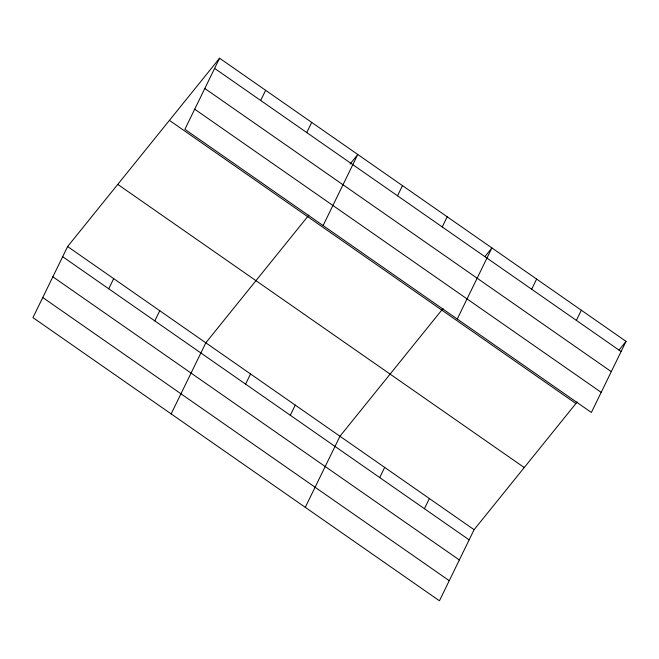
<?xml version="1.0" encoding="UTF-8"?>
<svg xmlns="http://www.w3.org/2000/svg" width="659" height="659" viewBox="0 0 659 659"><rect width="100%" height="100%" fill="white"/><g stroke="black" fill="none" stroke-linecap="round" stroke-linejoin="round"><path stroke-width="0.99" d="M219.571 58.214L184.899 129.304L591.378 412.46L626.05 341.378L219.571 58.214L67.622 246.54L32.95 317.622L439.429 600.786L474.101 529.696L577.193 401.932M108.735 288.79L113.686 278.633M260.684 100.465L265.635 90.308M154.799 320.884L159.758 310.727M306.748 132.558L311.707 122.401M171.151 413.901L205.822 342.812L308.914 215.04M245.585 384.123L250.535 373.958M323.099 225.576L357.771 154.494L350.061 164.05M290.298 415.269L295.248 405.112M397.534 195.797L402.484 185.64M305.29 507.339L339.962 436.258L443.054 308.486M442.247 226.943L447.197 216.786M379.716 477.561L384.675 467.404M457.239 319.014L491.911 247.932L484.843 256.697M424.429 508.715L429.388 498.55M531.673 289.243L536.624 279.078M576.378 320.389L581.337 310.224M618.982 350.143L626.05 341.378M214.612 68.379L621.091 351.535M204.809 88.479L611.288 371.643M194.702 109.196L601.189 392.352M169.429 120.366L575.908 403.522M117.763 184.396L524.243 467.552M67.622 246.54L474.101 529.696M62.663 256.697L469.142 539.861M52.86 276.805L459.339 559.961M42.753 297.522L449.24 580.678"/></g></svg>
